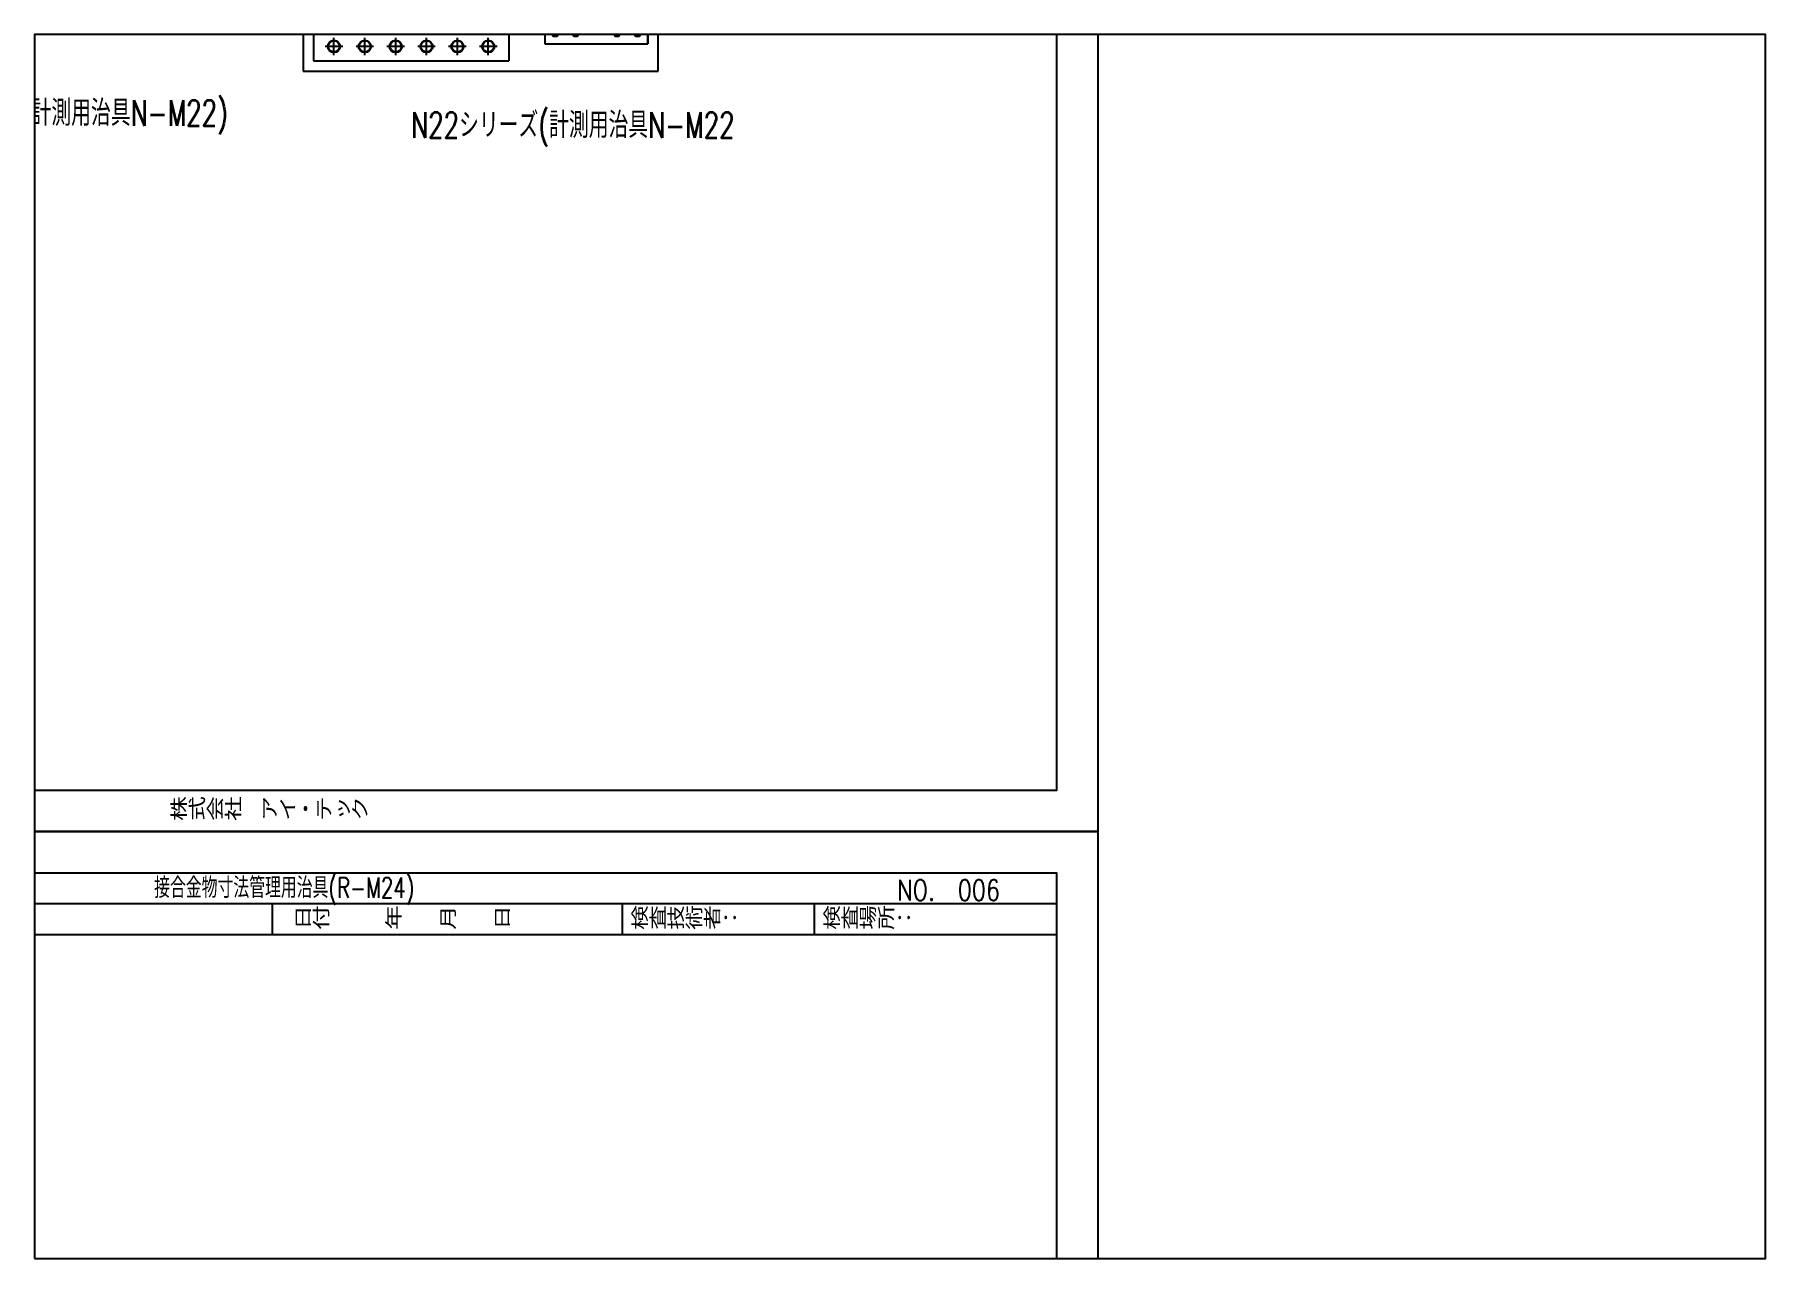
# Paper-space layout 'A4 (21)' of a CAD drawing. Header units: millimetres. Extents: x 0 to 297, y 0 to 210.
# The model-space entities are those that its viewports show. They can reach past a viewport. Long polylines and large blocks are cut down to what shows.
import ezdxf

# ---------------------------------------------------------------- set-up
doc = ezdxf.new("R2010")
doc.units = ezdxf.units.MM
doc.header["$LTSCALE"] = 5
doc.linetypes.add('CENTER1', pattern=[10, 6.25, -1.25, 1.25, -1.25])
doc.layers.get('0').update_dxf_attribs({"color": 255})
for name, color, linetype in [('01', 7, 'Continuous'), ('LAYER6', 7, 'Continuous'), ('寸法', 4, 'Continuous'), ('溶接', 241, 'Continuous'), ('金物', 142, 'Continuous')]:
    doc.layers.add(name, color=color, linetype=linetype)
doc.styles.get("Standard").update_dxf_attribs({"font": 'simplex.shx', "width": 0.7, "height": 2.5, "bigfont": '@extfont2.shx'})
doc.styles.add('SUNPOU', font='simplex.shx', dxfattribs={"width": 0.7, "bigfont": 'extfont2.shx'})
doc.styles.add('SUNPOU2', font='simplex.shx', dxfattribs={"width": 0.7, "height": 50, "bigfont": 'extfont2.shx'})

msp = doc.modelspace()

# ---------------------------------------------------------------- linework, layer by layer
at = {"linetype": 'Continuous', "lineweight": -3}
for p, q in [((15512, 2236), (18716, 2236)), ((17192, 2176), (17192, 2236)), ((17872, 2176), (17872, 2236)), ((18245.301, 2176), (18245.301, 2236)), ((15512, 2176), (18716, 2176))]:
    msp.add_line(p, q, dxfattribs=at)
for points in [[(15432, 4752), (18796, 4752), (18796, 2376), (15432, 2376)], [(15512, 4672), (18716, 4672), (18716, 2456), (15512, 2456)], [(15432, 2376), (18796, 2376), (18796, 0), (15432, 0)], [(15512, 2296), (18716, 2296), (18716, 80), (15512, 80)]]:
    msp.add_lwpolyline(points, close=True, dxfattribs=at)
at = {"layer": '溶接', "linetype": 'Continuous'}
for p, q in [((17251.307, 4100.076), (17251.307, 3854.076)), ((17271.307, 4080.076), (17271.307, 3874.076)), ((17651.307, 4080.076), (17651.307, 3874.076)), ((17941.307, 3854.076), (17941.307, 4100.076)), ((17721.307, 4047.076), (17721.307, 3907.076)), ((17721.307, 4047.076), (17721.307, 3907.076)), ((17921.307, 3907.076), (17921.307, 4047.076)), ((17921.307, 4047.076), (17921.307, 3907.076)), ((17721.307, 3907.076), (17921.307, 3907.076)), ((17271.307, 3874.076), (17651.307, 3874.076)), ((17251.307, 3854.076), (17941.307, 3854.076)), ((17251.307, 3854.076), (17941.307, 3854.076))]:
    msp.add_line(p, q, dxfattribs=at)
for centre, radius in [((17311.307, 3902.076), 12), ((17311.307, 3902.076), 12), ((17371.307, 3902.076), 12), ((17431.307, 3902.076), 12), ((17491.307, 3902.076), 12), ((17551.307, 3902.076), 12), ((17611.307, 3902.076), 12), ((17741.307, 3927.076), 6), ((17741.307, 3927.076), 6), ((17781.307, 3927.076), 6), ((17781.307, 3927.076), 6), ((17861.307, 3927.076), 6), ((17861.307, 3927.076), 6), ((17901.307, 3927.076), 6), ((17901.307, 3927.076), 6)]:
    msp.add_circle(centre, radius, dxfattribs=at)
at = {"layer": '金物', "lineweight": 18}
for p, q in [((17271.307, 3967.076), (17271.307, 3874.076)), ((17271.307, 3967.076), (17271.307, 3874.076)), ((17461.307, 3957.076), (17461.307, 3935.076)), ((17651.307, 3874.076), (17651.307, 3938.076)), ((17721.307, 3957.076), (17721.307, 3935.076)), ((17750.307, 3957.076), (17750.307, 3935.076)), ((17772.307, 3957.076), (17772.307, 3935.076)), ((17810.307, 3957.076), (17810.307, 3935.076)), ((17832.307, 3957.076), (17832.307, 3935.076)), ((17870.307, 3957.076), (17870.307, 3935.076)), ((17892.307, 3957.076), (17892.307, 3935.076)), ((17921.307, 3957.076), (17921.307, 3935.076)), ((17271.307, 3935.076), (17921.307, 3935.076)), ((17651.307, 3874.076), (17651.307, 3935.076)), ((17271.307, 3874.076), (17651.307, 3874.076)), ((17271.307, 3874.076), (17651.307, 3874.076))]:
    msp.add_line(p, q, dxfattribs=at)
at = {"layer": '金物', "ltscale": 2}
msp.add_line((17653.307, 3957.076), (17653.307, 3935.076), dxfattribs=at)
at = {"layer": '金物', "linetype": 'CENTER1', "ltscale": 0.3}
for p, q in [((17311.307, 3885.076), (17311.307, 3919.076)), ((17371.307, 3885.076), (17371.307, 3919.076)), ((17431.307, 3885.076), (17431.307, 3919.076)), ((17491.307, 3885.076), (17491.307, 3919.076)), ((17551.307, 3885.076), (17551.307, 3919.076)), ((17611.307, 3885.076), (17611.307, 3919.076)), ((17328.307, 3902.076), (17294.307, 3902.076)), ((17388.307, 3902.076), (17354.307, 3902.076)), ((17448.307, 3902.076), (17414.307, 3902.076)), ((17508.307, 3902.076), (17474.307, 3902.076)), ((17568.307, 3902.076), (17534.307, 3902.076)), ((17628.307, 3902.076), (17594.307, 3902.076))]:
    msp.add_line(p, q, dxfattribs=at)
at = {"layer": '金物', "ltscale": 2.5}
for centre in [(17311.307, 3902.076), (17371.307, 3902.076), (17431.307, 3902.076), (17491.307, 3902.076), (17551.307, 3902.076), (17611.307, 3902.076)]:
    msp.add_circle(centre, 11, dxfattribs=at)

# ---------------------------------------------------------------- texts
at = {"layer": '01', "linetype": 'Continuous', "style": 'SUNPOU2', "width": 0.7}
for s, p in [('N16シリーズ(計測用治具N-M22)', (16455.59, 3747.76)), ('N22シリーズ(計測用治具N-M22', (17461.555, 3724.218))]:
    msp.add_text(s, height=50, dxfattribs=at).set_placement(p)
at = {"layer": 'LAYER6', "color": 0, "linetype": 'Continuous', "lineweight": -3, "width": 0.8}
for s, p in [('株式会社\u3000アイ・テック', (16992.093, 2398.755)), ('株式会社\u3000アイ・テック', (16992.093, 2398.755)), ('NO.  006', (18405.789, 2242.209)), ('日付\u3000\u3000\u3000年\u3000\u3000月\u3000\u3000日', (17233.219, 2186.926)), ('検査技術者：', (17887.744, 2186.926)), ('検査場所：', (18261.044, 2186.926))]:
    msp.add_text(s, height=40, dxfattribs=at).set_placement(p)
at = {"layer": 'LAYER6', "color": 0, "linetype": 'Continuous', "lineweight": -3, "style": 'SUNPOU', "width": 0.7}
msp.add_text('接合金物寸法管理用治具(R-M24)', height=40, dxfattribs=at).set_placement((16961.829, 2246.926))

psp = doc.layouts.new('A4 (21)')

# ---------------------------------------------------------------- linework, layer by layer
at = {"layer": '寸法', "linetype": 'Continuous'}
psp.add_lwpolyline([(0, 0), (297, 0), (297, 210), (0, 210)], close=True, dxfattribs=at)

# ---------------------------------------------------------------- viewports
at = {"layer": '寸法', "linetype": 'Continuous', "view_target_point": (24368.228, 7737.315)}
psp.add_viewport(center=(148.5, 105), size=(297, 210), view_center_point=(-5956.685, -5001.597), view_height=2378.58586, dxfattribs=at)

doc.saveas('drawing.dxf')
